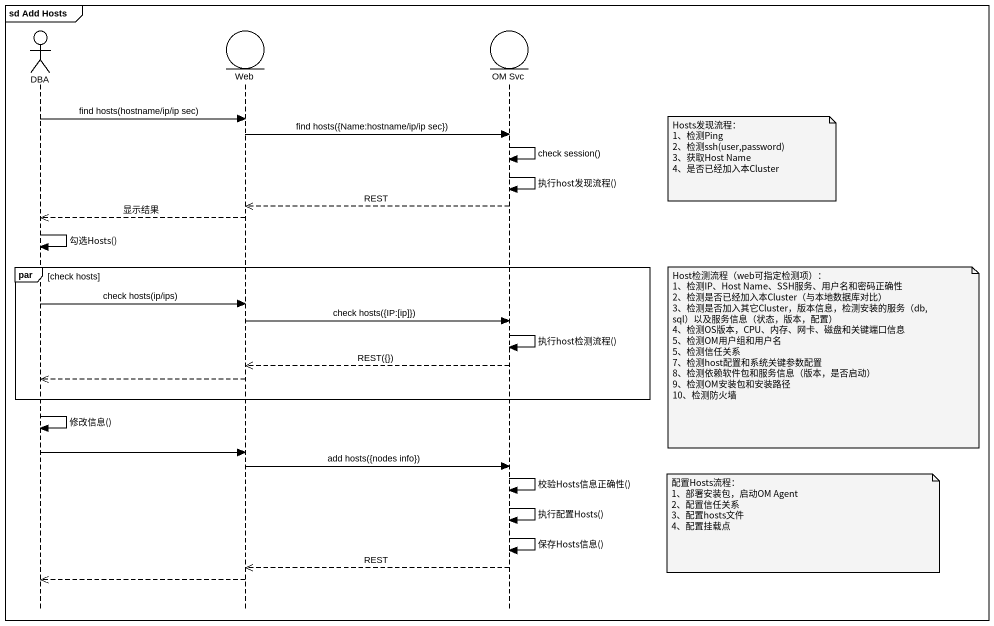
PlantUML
@startuml
mainframe sd Add Hosts
hide footbox
actor DBA
entity Web
entity "OM Svc" as OM_Svc

DBA -> Web : find hosts(hostname/ip/ip sec)
Web -> OM_Svc : find hosts({Name:hostname/ip/ip sec})
OM_Svc -> OM_Svc : check session()
note right of OM_Svc
  Hosts发现流程：
  1、检测Ping
  2、检测ssh(user,password)
  3、获取Host Name
  4、是否已经加入本Cluster
end note
OM_Svc -> OM_Svc : 执行host发现流程()
OM_Svc -->> Web : REST
Web -->> DBA : 显示结果
DBA -> DBA : 勾选Hosts()
par check hosts
  DBA -> Web : check hosts(ip/ips)
  Web -> OM_Svc : check hosts({IP:[ip]})
  OM_Svc -> OM_Svc : 执行host检测流程()
  note right of OM_Svc
    Host检测流程（web可指定检测项）：
    1、检测IP、Host Name、SSH服务、用户名和密码正确性
    2、检测是否已经加入本Cluster（与本地数据库对比）
    3、检测是否加入其它Cluster，版本信息，检测安装的服务（db,sql）以及服务信息（状态，版本，配置）
    4、检测OS版本，CPU、内存、网卡、磁盘和关键端口信息
    5、检测OM用户组和用户名
    5、检测信任关系
    7、检测host配置和系统关键参数配置
    8、检测依赖软件包和服务信息（版本，是否启动）
    9、检测OM安装包和安装路径
    10、检测防火墙
  end note
  OM_Svc -->> Web : REST({})
  Web -->> DBA
end
DBA -> DBA : 修改信息()
DBA -> Web
Web -> OM_Svc : add hosts({nodes info})
OM_Svc -> OM_Svc : 校验Hosts信息正确性()
OM_Svc -> OM_Svc : 执行配置Hosts()
note right of OM_Svc
  配置Hosts流程：
  1、部署安装包，启动OM Agent
  2、配置信任关系
  3、配置hosts文件
  4、配置挂载点
end note
OM_Svc -> OM_Svc : 保存Hosts信息()
OM_Svc -->> Web : REST
Web -->> DBA
@enduml
